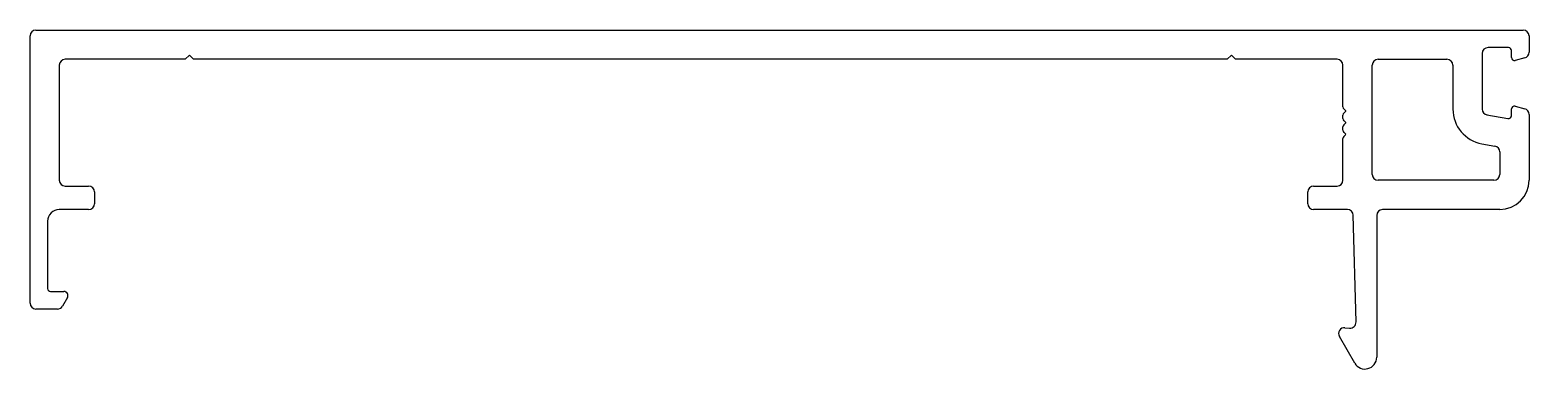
# Model space of a CAD drawing. Extents: x 8 to 136, y 9 to 38.
import ezdxf

# ---------------------------------------------------------------- set-up
doc = ezdxf.new("R2010")
doc.units = 0
doc.layers.get('0').update_dxf_attribs({"linetype": 'CONTINUOUS'})

msp = doc.modelspace()

# ---------------------------------------------------------------- linework, layer by layer
for p, q in [((7.97, 14.77), (7.97, 37.58)), ((8.47, 38.08), (135.37, 38.08)), ((135.87, 37.58), (135.87, 36.19)), ((21.57, 35.94), (21.21, 35.58)), ((21.92, 35.58), (21.57, 35.94)), ((110.47, 35.94), (110.11, 35.58)), ((110.82, 35.58), (110.47, 35.94)), ((131.87, 36.08), (131.87, 31.33)), ((134.12, 36.58), (132.37, 36.58)), ((134.37, 35.73), (134.37, 36.33)), ((10.47, 35.08), (10.47, 25.26)), ((21.21, 35.58), (10.97, 35.58)), ((110.11, 35.58), (21.92, 35.58)), ((119.49, 35.58), (110.82, 35.58)), ((119.99, 31.52), (119.99, 35.08)), ((122.49, 25.76), (122.49, 35.08)), ((122.49, 25.76), (122.49, 35.08)), ((122.99, 35.58), (128.87, 35.58)), ((122.99, 35.58), (128.87, 35.58)), ((129.37, 35.08), (129.37, 31.33)), ((129.37, 35.08), (129.37, 31.33)), ((135.5, 35.71), (134.68, 35.49)), ((119.99, 30.52), (119.99, 30.82)), ((120.24, 31.18), (120.07, 31.35)), ((120.07, 30.99), (120.24, 31.16)), ((132.28, 30.84), (134.07, 30.52)), ((134.37, 30.77), (134.37, 31.34)), ((134.68, 31.58), (135.5, 31.36)), ((135.87, 30.88), (135.87, 25.26)), ((119.99, 29.52), (119.99, 29.82)), ((120.24, 30.18), (120.07, 30.35)), ((120.07, 29.99), (120.24, 30.16)), ((119.99, 25.26), (119.99, 28.82)), ((120.24, 29.18), (120.07, 29.35)), ((120.07, 28.99), (120.24, 29.16)), ((131.85, 28.38), (132.95, 28.18)), ((131.85, 28.38), (132.95, 28.18)), ((133.37, 27.69), (133.37, 25.76)), ((133.37, 27.69), (133.37, 25.76)), ((10.97, 24.76), (12.97, 24.76)), ((117.49, 24.76), (119.49, 24.76)), ((132.87, 25.26), (122.99, 25.26)), ((132.87, 25.26), (122.99, 25.26)), ((13.47, 24.26), (13.47, 23.26)), ((116.99, 23.26), (116.99, 24.26)), ((9.47, 21.76), (9.47, 16.02)), ((12.97, 22.76), (10.47, 22.76)), ((120.37, 22.76), (117.49, 22.76)), ((121.11, 13.17), (120.87, 22.27)), ((122.87, 22.26), (122.87, 10.15)), ((133.37, 22.76), (123.37, 22.76)), ((9.72, 15.77), (10.86, 15.77)), ((10.31, 14.27), (8.47, 14.27)), ((11.16, 15.25), (10.74, 14.52)), ((121, 9.65), (119.69, 11.93)), ((120.16, 12.68), (120.56, 12.65))]:
    msp.add_line(p, q)
for centre, radius, start, end in [((8.47, 37.58), 0.5, 90, 180), ((135.37, 37.58), 0.5, 0, 90), ((132.37, 36.08), 0.5, 90, 180), ((134.12, 36.33), 0.25, 0, 90), ((135.37, 36.19), 0.5, 285, 0), ((10.97, 35.08), 0.5, 90, 180), ((119.49, 35.08), 0.5, 360, 90), ((122.99, 35.08), 0.5, 90, 180), ((122.99, 35.08), 0.5, 90, 180), ((128.87, 35.08), 0.5, 0, 90), ((128.87, 35.08), 0.5, 0, 90), ((134.62, 35.73), 0.25, 180, 285), ((120.24, 31.52), 0.25, 180, 225), ((120.24, 30.82), 0.25, 135, 180), ((120.23, 31.17), 0.008, 315, 45), ((132.37, 31.33), 3, 180, 260), ((132.37, 31.33), 3, 180, 260), ((132.37, 31.33), 0.5, 180, 260), ((134.12, 30.77), 0.25, 260, 0), ((134.62, 31.34), 0.25, 75, 180), ((135.37, 30.88), 0.5, 360, 75), ((120.24, 30.52), 0.25, 180, 225), ((120.24, 29.82), 0.25, 135, 180), ((120.24, 29.52), 0.25, 180, 225), ((120.23, 30.17), 0.008, 315, 45), ((120.24, 28.82), 0.25, 135, 180), ((120.23, 29.17), 0.008, 315, 45), ((132.87, 27.69), 0.5, 360, 80), ((132.87, 27.69), 0.5, 360, 80), ((122.99, 25.76), 0.5, 180, 270), ((122.99, 25.76), 0.5, 180, 270), ((132.87, 25.76), 0.5, 270, 360), ((132.87, 25.76), 0.5, 270, 360), ((10.97, 25.26), 0.5, 180, 270), ((12.97, 24.26), 0.5, 360, 90), ((117.49, 24.26), 0.5, 90, 180), ((119.49, 25.26), 0.5, 270, 360), ((133.37, 25.26), 2.5, 270, 360), ((12.97, 23.26), 0.5, 270, 0), ((117.49, 23.26), 0.5, 180, 270), ((10.47, 21.76), 1, 90, 180), ((120.37, 22.26), 0.5, 1.4989, 90), ((123.37, 22.26), 0.5, 90, 180), ((9.72, 16.02), 0.25, 180, 270), ((10.86, 15.42), 0.35, 330, 90), ((8.47, 14.77), 0.5, 180, 270), ((10.31, 14.77), 0.5, 270, 330), ((120.61, 13.14), 0.5, 265, 2.9978), ((120.12, 12.18), 0.5, 85, 210), ((121.87, 10.15), 1, 210, 360)]:
    msp.add_arc(centre, radius, start, end)

doc.saveas('drawing.dxf')
